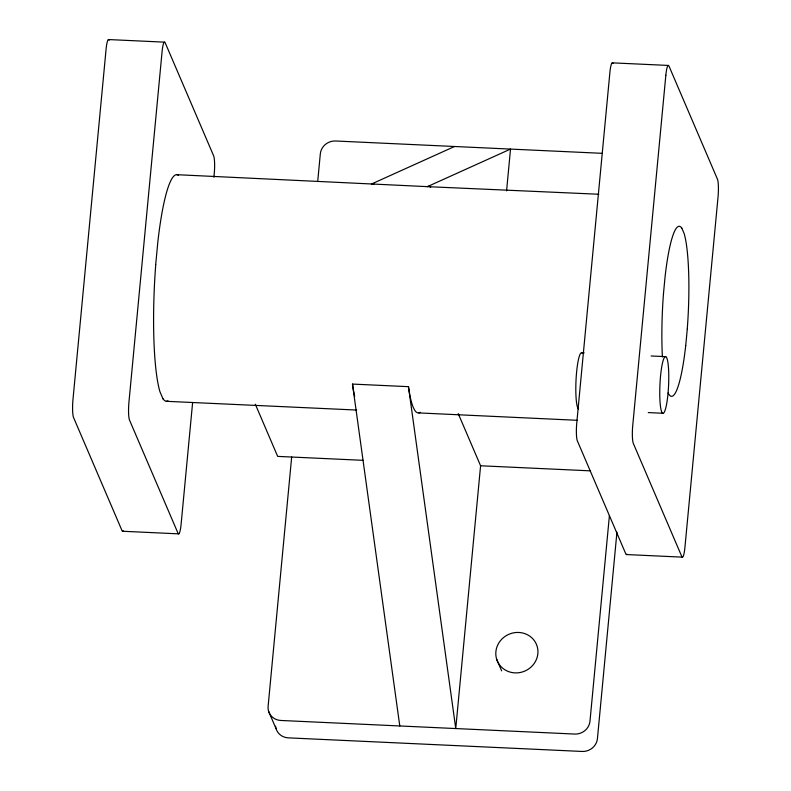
<?xml version="1.0" encoding="UTF-8"?>
<svg xmlns="http://www.w3.org/2000/svg" width="791" height="791" viewBox="0 0 791 791"><rect width="100%" height="100%" fill="white"/><g stroke="black" fill="none" stroke-linecap="round" stroke-linejoin="round"><path stroke-width="1.19" d="M155.718 264.402L157.795 242.362A113.212 17.273 -87.4 0 1 178.568 175.434M663.481 293.599L665.043 277.068A84.914 12.953 -87.4 0 1 681.842 228.233M687.29 328.987L685.728 345.519M192.599 402.787L181.129 524.067A14.179 2.165 -87.4 0 1 177.995 533.203L129.526 420.12A14.179 2.165 -87.4 0 1 128.933 402.293L162.056 51.919A14.179 2.165 -87.4 0 1 165.19 42.793L213.659 155.867A14.179 2.165 -87.4 0 1 214.242 173.694L213.906 177.303M291.671 457.03L268.109 706.343A14.179 13.358 -23.2 0 0 280.825 720.463L574.701 734.058A14.179 13.358 -23.2 0 0 589.977 721.224L609.416 515.544M317.814 180.358L320.325 153.82A14.179 13.358 -23.2 0 1 335.592 140.996L601.921 153.316M458.226 413.604L480.592 465.77L455.754 728.551L408.472 386.67L352.489 384.08L399.781 725.96M506.576 190.839L510.521 149.084L427.377 186.646L176.887 174.692M616.94 532.195L597.432 738.626A14.179 13.358 -23.2 0 1 582.156 751.45L288.28 737.855A14.179 13.358 -23.2 0 1 275.565 726.197M454.548 146.493L371.394 184.056A113.4 17.303 -87.4 0 1 373.876 184.076M598.807 194.25L427.377 186.646A113.4 17.303 -87.4 0 1 430.66 187.19M108.436 39.55L164.419 42.141M612.234 62.845L668.207 65.435M581.731 352.766L584.173 352.885M651.102 355.98L665.696 356.652A28.347 4.321 -87.4 0 1 667.278 399.93A28.347 4.321 -87.4 0 1 659.852 398.288A28.347 4.321 -87.4 0 1 665.696 356.652M648.254 412.586L662.858 413.258M166.298 401.304L356.711 410.054M418.835 412.922L577.262 420.298M363.069 460.332L277.671 456.387L255.315 404.211M480.592 465.77L590.145 470.833M122.793 531.265L178.766 533.856M626.581 554.56L682.564 557.151M681.842 228.194L684.136 233.523A84.914 12.953 -87.4 0 1 687.26 328.927M668.138 392.9L668.929 394.402A84.914 12.953 -87.4 0 0 685.728 345.499M162.976 398.802L159.93 391.693A113.212 17.273 -87.4 0 1 155.758 264.491M496.649 659.21L501.662 670.867M268.614 711.346L276.079 728.738M408.472 386.67A113.4 17.303 -87.4 0 0 413.298 407.454L414.622 410.064A113.271 17.283 -87.4 0 0 420.278 412.249M354.675 396.281A113.4 17.303 -87.4 0 1 352.489 384.08M109.217 40.203A14.179 2.165 -87.4 0 0 106.073 49.329L72.96 399.702A14.179 2.165 -87.4 0 0 73.553 417.529L122.012 530.613A14.179 2.165 -87.4 0 0 123.248 530.791M168.008 400.81A113.212 17.273 -87.4 0 1 162.986 398.743M662.393 356.909A84.914 12.953 -87.4 0 1 663.501 293.441M613.005 63.507A14.179 2.165 -87.4 0 0 609.871 72.634L576.758 423.007A14.179 2.165 -87.4 0 0 577.341 440.834L625.81 553.908A14.179 2.165 -87.4 0 0 627.036 554.096M578.488 409.155A28.347 4.321 -87.4 0 1 576.273 376.12A28.347 4.321 -87.4 0 1 582.512 353.448M665.844 75.224L632.731 425.598A14.179 2.165 -87.4 0 0 633.324 443.425L681.783 556.498A14.179 2.165 -87.4 0 0 684.927 547.372L718.04 196.999A14.179 2.165 -87.4 0 0 717.447 179.171L668.988 66.098A14.179 2.165 -87.4 0 0 665.844 75.224M511.915 672.528A21.258 20.042 -23.2 0 0 537.089 646.138A21.258 20.042 -23.2 0 0 501.613 639.355A21.258 20.042 -23.2 0 0 511.915 672.528"/></g></svg>
